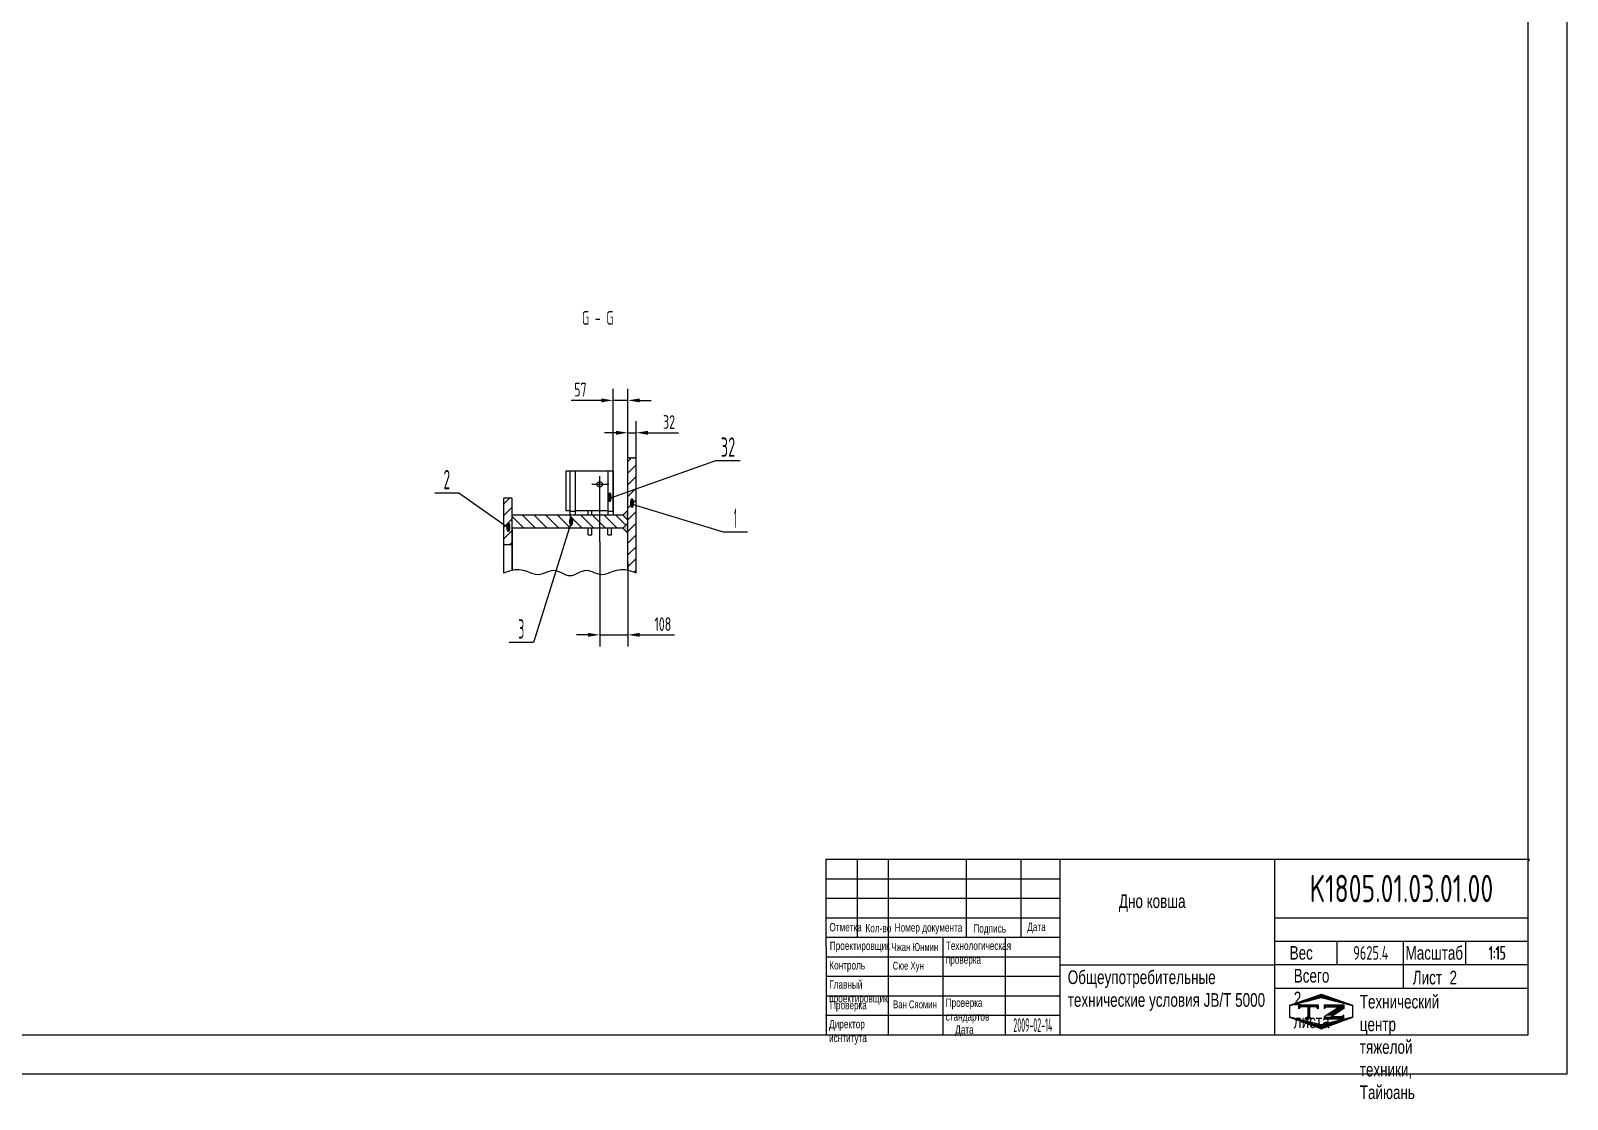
# Model space of a CAD drawing. Header units: millimetres. Extents: x 0 to 12943, y -98 to 8910.
# Drawn here: x 7035 to 12943, y -98 to 4011 of the extents above; entities that cross this region are included whole.
import ezdxf
from ezdxf.enums import TextEntityAlignment as Align

# ---------------------------------------------------------------- set-up
doc = ezdxf.new("R2010")
doc.units = ezdxf.units.MM
doc.header["$LTSCALE"] = 150
doc.linetypes.add('F', pattern=[0.75, 0.5, -0.25])
doc.linetypes.add('G', pattern=[2, 1.25, -0.25, 0.25, -0.25])
for name, color, linetype in [('01', 7, 'Continuous'), ('02', 1, 'Continuous'), ('04', 2, 'F'), ('05', 4, 'G'), ('08', 1, 'Continuous'), ('11', 3, 'Continuous'), ('THICK', 7, 'Continuous')]:
    doc.layers.add(name, color=color, linetype=linetype)
doc.styles.get("Standard").update_dxf_attribs({"font": 'isocp', "width": 0.707, "bigfont": 'intecad.shx'})
doc.dimstyles.new('INTE', dxfattribs={"dimscale": 15, "dimtxt": 3.5, "dimasz": 3, "dimexe": 3, "dimexo": 0, "dimgap": 1, "dimtad": 1, "dimdec": 3, "dimzin": 9, "dimdsep": 46, "dimtxsty": 'Standard', "dimcen": 0, "dimclrd": 1, "dimclre": 1, "dimclrt": 3, "dimaunit": 1, "dimadec": 0, "dimazin": 0, "dimtfac": 1, "dimtdec": 3, "dimtmove": 0, "dimatfit": 0, "dimfxl": 1, "dimarcsym": 0})

# ---------------------------------------------------------------- blocks, each defined once
blk = doc.blocks.new('*D49')
at = {"layer": '08', "color": 1, "lineweight": -2}
for p, q in [((9274.1, 2290.6), (9274.1, 2634.3)), ((9331.1, 2300), (9331.1, 2634.3)), ((9229.1, 2589.3), (9113.3, 2589.3)), ((9331.1, 2589.3), (9274.1, 2589.3)), ((9376.1, 2589.3), (9421.1, 2589.3))]:
    blk.add_line(p, q, dxfattribs=at)
at = {"layer": '08', "color": 1}
for points in [[(9229.1, 2596.8), (9229.1, 2581.8), (9274.1, 2589.3)], [(9376.1, 2596.8), (9376.1, 2581.8), (9331.1, 2589.3)]]:
    blk.add_solid(points, dxfattribs=at)
at = {"layer": 'Defpoints', "color": 0}
for p in [(9331.1, 2589.3), (9274.1, 2290.6), (9331.1, 2300)]:
    blk.add_point(p, dxfattribs=at)
at = {"layer": '08', "color": 3, "insert": (9148.7, 2630.6), "char_height": 52.5, "attachment_point": 5}
blk.add_mtext('57', dxfattribs=at)
blk = doc.blocks.new('*D50')
at = {"layer": '08', "color": 1, "lineweight": -2}
for p, q in [((9331.1, 2300), (9331.1, 2509.9)), ((9363.1, 2300), (9363.1, 2509.9)), ((9286.1, 2464.9), (9241.1, 2464.9)), ((9331.1, 2464.9), (9363.1, 2464.9)), ((9408.1, 2464.9), (9526.2, 2464.9))]:
    blk.add_line(p, q, dxfattribs=at)
at = {"layer": '08', "color": 1}
for points in [[(9286.1, 2472.4), (9286.1, 2457.4), (9331.1, 2464.9)], [(9408.1, 2472.4), (9408.1, 2457.4), (9363.1, 2464.9)]]:
    blk.add_solid(points, dxfattribs=at)
at = {"layer": 'Defpoints', "color": 0}
for p in [(9363.1, 2464.9), (9331.1, 2300), (9363.1, 2300)]:
    blk.add_point(p, dxfattribs=at)
at = {"layer": '08', "color": 3, "insert": (9489.6, 2506.1), "char_height": 52.5, "attachment_point": 5}
blk.add_mtext('32', dxfattribs=at)
blk = doc.blocks.new('*D51')
at = {"layer": '08', "color": 1, "lineweight": -2}
for p, q in [((9223.1, 2045), (9223.1, 1642.9)), ((9331.1, 1966), (9331.1, 1642.9)), ((9178.1, 1687.9), (9133.1, 1687.9)), ((9223.1, 1687.9), (9331.1, 1687.9)), ((9376.1, 1687.9), (9510.5, 1687.9))]:
    blk.add_line(p, q, dxfattribs=at)
at = {"layer": '08', "color": 1}
for points in [[(9178.1, 1695.4), (9178.1, 1680.4), (9223.1, 1687.9)], [(9376.1, 1695.4), (9376.1, 1680.4), (9331.1, 1687.9)]]:
    blk.add_solid(points, dxfattribs=at)
at = {"layer": 'Defpoints', "color": 0}
for p in [(9223.1, 2045), (9331.1, 1966), (9331.1, 1687.9)]:
    blk.add_point(p, dxfattribs=at)
at = {"layer": '08', "color": 3, "insert": (9465.8, 1729.1), "char_height": 52.5, "attachment_point": 5}
blk.add_mtext('108', dxfattribs=at)
blk = doc.blocks.new('*U84')
at = {"layer": '01'}
for points in [[(831, 10), (831, 584)], [(25, 10), (831, 10)]]:
    blk.add_lwpolyline(points, dxfattribs=at)
at = {"layer": '02'}
for points in [[(841, 0), (841, 594)], [(0, 0), (841, 0)]]:
    blk.add_lwpolyline(points, dxfattribs=at)
blk = doc.blocks.new('*X88')
at = {"color": 0}
for p, q in [((127.06, 7.8), (132.06, 7.8)), ((127.06, 7.5), (132.06, 7.5)), ((127.06, 7.2), (127.32, 7.2)), ((127.84, 5.4), (129.64, 5.4)), ((128.3, 5.7), (130.1, 5.7)), ((128.77, 6), (130.57, 6)), ((129.23, 6.3), (131.04, 6.3)), ((129.7, 6.6), (131.51, 6.6)), ((130.16, 6.9), (131.98, 6.9)), ((130.62, 7.2), (132.06, 7.2))]:
    blk.add_line(p, q, dxfattribs=at)
blk = doc.blocks.new('*X89')
at = {"color": 0}
for p, q in [((127.06, 4.8), (132.06, 4.8)), ((127.06, 4.5), (132.06, 4.5)), ((131.84, 5.1), (132.06, 5.1))]:
    blk.add_line(p, q, dxfattribs=at)
blk = doc.blocks.new('*X87')
at = {"color": 0}
for p, q in [((122.34, 4.5), (123.72, 4.5)), ((122.82, 4.8), (123.24, 4.8))]:
    blk.add_line(p, q, dxfattribs=at)
blk = doc.blocks.new('*X86')
at = {"color": 0}
for p, q in [((120.53, 7.8), (125.53, 7.8)), ((120.53, 7.5), (125.53, 7.5)), ((120.53, 7.2), (120.79, 7.2)), ((125.27, 7.2), (125.53, 7.2))]:
    blk.add_line(p, q, dxfattribs=at)
blk = doc.blocks.new('*X85')
at = {"color": 0}
for p, q in [((118.94, 8.1), (119.52, 8.1)), ((119.8, 8.4), (120.72, 8.4)), ((120.66, 8.7), (121.92, 8.7)), ((121.52, 9), (123.12, 9)), ((122.38, 9.3), (124.32, 9.3)), ((123.24, 9.6), (125.52, 9.6)), ((124.1, 9.9), (128.52, 9.9)), ((124.97, 10.2), (127.67, 10.2)), ((125.83, 10.5), (126.82, 10.5)), ((127.02, 9.6), (129.37, 9.6)), ((128.22, 9.3), (130.22, 9.3)), ((129.42, 9), (131.07, 9)), ((130.62, 8.7), (131.92, 8.7)), ((131.82, 8.4), (132.77, 8.4)), ((133.02, 8.1), (133.62, 8.1)), ((118.22, 7.8), (118.32, 7.8)), ((118.22, 7.5), (118.27, 7.5)), ((118.22, 7.2), (118.27, 7.2)), ((118.22, 6.9), (118.27, 6.9)), ((118.22, 6.6), (118.27, 6.6)), ((118.22, 6.3), (118.27, 6.3)), ((118.22, 6), (118.27, 6)), ((118.22, 5.7), (118.27, 5.7)), ((118.22, 5.4), (118.27, 5.4)), ((118.22, 5.1), (118.27, 5.1)), ((118.22, 4.8), (118.27, 4.8)), ((118.79, 4.5), (119.42, 4.5)), ((119.61, 4.2), (120.62, 4.2)), ((131.92, 4.2), (132.95, 4.2)), ((133.12, 4.5), (133.76, 4.5)), ((134.22, 7.8), (134.32, 7.8)), ((134.27, 7.5), (134.32, 7.5)), ((134.27, 7.2), (134.32, 7.2)), ((134.27, 6.9), (134.32, 6.9)), ((134.27, 6.6), (134.32, 6.6)), ((134.27, 6.3), (134.32, 6.3)), ((134.27, 6), (134.32, 6)), ((134.27, 5.7), (134.32, 5.7)), ((134.27, 5.4), (134.32, 5.4)), ((134.27, 5.1), (134.32, 5.1)), ((134.27, 4.8), (134.32, 4.8)), ((120.43, 3.9), (121.82, 3.9)), ((121.26, 3.6), (123.02, 3.6)), ((122.08, 3.3), (124.22, 3.3)), ((122.91, 3), (125.42, 3)), ((123.73, 2.7), (128.89, 2.7)), ((124.55, 2.4), (128.07, 2.4)), ((125.38, 2.1), (127.26, 2.1)), ((126.2, 1.8), (126.45, 1.8)), ((127.12, 3), (129.7, 3)), ((128.32, 3.3), (130.51, 3.3)), ((129.52, 3.6), (131.32, 3.6)), ((130.72, 3.9), (132.14, 3.9))]:
    blk.add_line(p, q, dxfattribs=at)

msp = doc.modelspace()

# ---------------------------------------------------------------- hatches: boundary and pattern name
at = {"layer": '02'}
h = msp.add_hatch(dxfattribs=at)
h.set_pattern_fill('ANSI31', color=256, scale=10, style=0)
h.set_pattern_definition([(45, (3143.31, -8907.563), (-22.45064, 22.45064), [])])
h.paths.add_polyline_path([(8886.1118, 2213.3432), (8854.1118, 2213.3432), (8854.1118, 2033.3432), (8886.1118, 2033.3432)])
h.paths.add_polyline_path([(9363.1118, 2368.5119), (9361.7022, 2369.0625), (9360.4607, 2369.3169), (9359.3676, 2369.3387), (9358.4034, 2369.1919), (9357.5486, 2368.94), (9356.7836, 2368.6469), (9355.6619, 2368.2099), (9354.58, 2368.1201), (9353.5402, 2368.3955), (9352.6293, 2368.7637), (9352.117, 2368.9569), (9351.6124, 2369.0975), (9351.1118, 2369.1519), (9350.6118, 2369.0969), (9350.1118, 2368.9519), (9349.6118, 2368.7469), (9349.1118, 2368.5119), (9348.2784, 2368.1202), (9347.3368, 2367.8471), (9346.4118, 2367.9489), (9345.6118, 2368.2769), (9345.1118, 2368.5119), (9344.6118, 2368.7469), (9344.1118, 2368.9519), (9343.6118, 2369.0969), (9343.1118, 2369.1519), (9342.6111, 2369.0975), (9342.1065, 2368.9569), (9341.5942, 2368.7637), (9340.6833, 2368.3955), (9339.6435, 2368.1201), (9338.5616, 2368.2099), (9337.4399, 2368.6469), (9336.6749, 2368.94), (9335.8201, 2369.1919), (9334.8559, 2369.3387), (9333.7628, 2369.3169), (9332.5213, 2369.0625), (9331.1118, 2368.5119), (9331.1118, 1936.5159), (9340.6918, 1934.553), (9363.1118, 1925.7947), (9363.1118, 1970.8432)])
h = msp.add_hatch(dxfattribs=at)
h.set_pattern_fill('ANSI31', color=256, scale=10, angle=90, style=0)
h.set_pattern_definition([(135, (3143.31, -8907.563), (-22.45064, -22.45064), [])])
h.paths.add_polyline_path([(9267.6118, 2098.3432), (9312.1118, 2098.3432), (9331.1118, 2117.3432), (9331.1118, 2129.3432), (9312.1118, 2148.3432), (9267.6118, 2148.3432), (9254.1118, 2148.3432), (9223.1118, 2148.3432), (9223.1118, 2098.3432)])
h.paths.add_polyline_path([(9192.6118, 2098.3432), (9223.1118, 2098.3432), (9223.1118, 2148.3432), (9192.6118, 2148.3432), (8886.1118, 2148.3432), (8886.1118, 2098.3432)])
at = {"layer": '02', "linetype": 'Continuous'}
h = msp.add_hatch(color=1, dxfattribs=at)
h.paths.add_polyline_path([(9331.1118, 2079.3432), (9312.1118, 2098.3432), (9331.1118, 2098.3432)])
h.paths.add_polyline_path([(9331.1118, 2098.3432), (9312.1118, 2098.3432), (9331.1118, 2117.3432)])
h.paths.add_polyline_path([(9331.1118, 2129.3432), (9312.1118, 2148.3432), (9331.1118, 2148.3432)])
h.paths.add_polyline_path([(9312.1118, 2148.3432), (9331.1118, 2167.3432), (9331.1118, 2148.3432)])

# ---------------------------------------------------------------- linework, layer by layer
at = {"layer": '01', "color": 7, "linetype": 'Continuous'}
for p, q in [((9331.1118, 1936.5159), (9331.1118, 2368.5119)), ((9363.1118, 1970.8432), (9363.1118, 2368.5119)), ((9274.1118, 2317.3432), (9093.1118, 2317.3432)), ((9093.1118, 2317.3432), (9093.1118, 2166.3432)), ((9108.1118, 2317.3432), (9108.1118, 2148.3432)), ((9128.1118, 2317.3432), (9108.1118, 2317.3432)), ((9128.1118, 2317.3432), (9128.1118, 2148.3432)), ((9128.1118, 2317.3432), (9128.1118, 2148.3432)), ((9254.1118, 2317.3432), (9254.1118, 2148.3432)), ((9274.1118, 2317.3432), (9254.1118, 2317.3432)), ((9274.1118, 2166.3432), (9274.1118, 2317.3432)), ((9274.1118, 2317.3432), (9274.1118, 2148.3432)), ((8854.1118, 1925.7947), (8854.1118, 2213.3432)), ((8886.1118, 2213.3432), (8854.1118, 2213.3432)), ((8886.1118, 2033.3432), (8886.1118, 2213.3432)), ((9192.6118, 2148.3432), (8886.1118, 2148.3432)), ((9093.1118, 2166.3432), (9108.1118, 2166.3432)), ((9128.1118, 2161.5185), (9108.1118, 2161.5185)), ((9128.1118, 2148.3432), (9108.1118, 2148.3432)), ((9128.1118, 2166.3432), (9254.1118, 2166.3432)), ((9178.6118, 2148.3432), (9178.6118, 2166.3432)), ((9192.6118, 2148.3432), (9192.6118, 2166.3432)), ((9254.1118, 2148.3432), (9192.6118, 2148.3432)), ((9274.1118, 2161.5185), (9254.1118, 2161.5185)), ((9274.1118, 2148.3432), (9254.1118, 2148.3432)), ((9312.1118, 2148.3432), (9267.6118, 2148.3432)), ((8886.1118, 2098.3432), (8886.1118, 1936.5159)), ((9192.6118, 2098.3432), (8886.1118, 2098.3432)), ((9128.1118, 2098.3432), (9108.1118, 2098.3432)), ((9178.6118, 2072.3432), (9178.6118, 2098.3432)), ((9178.6118, 2072.3432), (9192.6118, 2072.3432)), ((9192.6118, 2072.3432), (9192.6118, 2098.3432)), ((9267.6118, 2098.3432), (9192.6118, 2098.3432)), ((9253.6118, 2072.3432), (9253.6118, 2098.3432)), ((9253.6118, 2072.3432), (9267.6118, 2072.3432)), ((9267.6118, 2072.3432), (9267.6118, 2098.3432)), ((9312.1118, 2098.3432), (9267.6118, 2098.3432)), ((8886.1118, 2033.3432), (8854.1118, 2033.3432)), ((8886.1118, 1936.5159), (8886.1118, 2033.3432))]:
    msp.add_line(p, q, dxfattribs=at)
at = {"layer": '01'}
for p, q in [((9312.1118, 2148.3432), (9331.1118, 2167.3432)), ((9312.1118, 2148.3432), (9331.1118, 2129.3432)), ((9312.1118, 2098.3432), (9331.1118, 2117.3432)), ((9312.1118, 2098.3432), (9331.1118, 2079.3432)), ((9363.1118, 1925.7947), (9363.1118, 1970.8432))]:
    msp.add_line(p, q, dxfattribs=at)
at = {"layer": '01', "color": 7, "linetype": 'Continuous'}
msp.add_circle((9223.1118, 2266.3432), 10.5, dxfattribs=at)
at = {"layer": '01'}
for p in [(12793.3417, 825), (12793.3417, 823.3125), (12793.3417, 821.7937), (12793.3417, 821.525), (12795.2998, 825), (12795.2998, 823.8), (12795.2998, 822.099), (12795.2998, 820.568), (12795.2998, 820.2972)]:
    msp.add_point(p, dxfattribs=at)
at = {"layer": '02'}
for p, q in [((9261.5218, 2213.1859), (9669.6793, 2357.6997)), ((9669.6793, 2357.6997), (9762.6793, 2357.6997)), ((8681.4235, 2232.9648), (8588.4235, 2232.9648)), ((8871.6862, 2097.9827), (8681.4235, 2232.9648)), ((9347.1118, 2190.4774), (9698.1236, 2084.0563)), ((9113.1197, 2120.7335), (8967.7616, 1658.4612)), ((9698.1236, 2084.0563), (9791.1236, 2084.0563)), ((8967.7616, 1658.4612), (8874.7616, 1658.4612))]:
    msp.add_line(p, q, dxfattribs=at)
for points in [[(9331.1118, 2368.5119), (9332.5213, 2369.0625), (9333.7628, 2369.3169), (9334.8559, 2369.3387), (9335.8201, 2369.1919), (9336.6749, 2368.94), (9337.4399, 2368.6469), (9338.1345, 2368.3762), (9338.7784, 2368.1919), (9339.3884, 2368.1412), (9339.9711, 2368.2069), (9340.5304, 2368.355), (9341.0701, 2368.5519), (9341.5942, 2368.7637), (9342.1065, 2368.9569), (9342.6111, 2369.0975), (9343.1118, 2369.1519), (9343.6118, 2369.0969), (9344.1118, 2368.9519), (9344.6118, 2368.7469), (9345.1118, 2368.5119), (9345.6118, 2368.2769), (9346.1118, 2368.0719), (9346.6118, 2367.9269), (9347.1118, 2367.8719), (9347.6118, 2367.9269), (9348.1118, 2368.0719), (9348.6118, 2368.2769), (9349.1118, 2368.5119), (9349.6118, 2368.7469), (9350.1118, 2368.9519), (9350.6118, 2369.0969), (9351.1118, 2369.1519), (9351.6124, 2369.0975), (9352.117, 2368.9569), (9352.6293, 2368.7637), (9353.1534, 2368.5519), (9353.6931, 2368.355), (9354.2524, 2368.2069), (9354.8351, 2368.1412), (9355.4451, 2368.1919), (9356.089, 2368.3762), (9356.7836, 2368.6469), (9357.5486, 2368.94), (9358.4034, 2369.1919), (9359.3676, 2369.3387), (9360.4607, 2369.3169), (9361.7022, 2369.0625), (9363.1118, 2368.5119)], [(8854.1118, 1925.7947), (8876.5317, 1934.553), (8896.2799, 1938.5992), (8913.667, 1938.9471), (8929.0037, 1936.6109), (8942.6006, 1932.6045), (8954.7685, 1927.942), (8965.8179, 1923.6374), (8976.0597, 1920.7047), (8985.7629, 1919.8994), (8995.0312, 1920.9432), (9003.9267, 1923.2994), (9012.5115, 1926.4309), (9020.8478, 1929.801), (9028.9977, 1932.8729), (9037.0233, 1935.1098), (9044.9868, 1935.9747), (9052.9399, 1935.0998), (9060.893, 1932.7934), (9068.8461, 1929.5326), (9076.7993, 1925.7947), (9084.7524, 1922.0567), (9092.7055, 1918.7959), (9100.6586, 1916.4895), (9108.6118, 1915.6147), (9116.5649, 1916.4895), (9124.518, 1918.7959), (9132.4711, 1922.0567), (9140.4243, 1925.7947), (9148.3774, 1929.5326), (9156.3305, 1932.7934), (9164.2836, 1935.0998), (9172.2368, 1935.9747), (9180.2002, 1935.1098), (9188.2258, 1932.8729), (9196.3757, 1929.801), (9204.712, 1926.4309), (9213.2968, 1923.2994), (9222.1923, 1920.9432), (9231.4606, 1919.8994), (9241.1638, 1920.7047), (9251.4056, 1923.6374), (9262.455, 1927.942), (9274.6229, 1932.6045), (9288.2198, 1936.6109), (9303.5565, 1938.9471), (9320.9436, 1938.5992), (9340.6918, 1934.553), (9363.1118, 1925.7947)], [(0, 0), (8410, 0)]]:
    msp.add_lwpolyline(points, dxfattribs=at)
at = {"layer": '05', "color": 4, "linetype": 'G'}
for p, q in [((9257.7122, 2266.3432), (9193.0259, 2266.3432)), ((9257.7122, 2266.3432), (9193.0259, 2266.3432)), ((9223.1118, 2226.767), (9223.1118, 2298.1374)), ((9223.1118, 2226.767), (9223.1118, 2298.1374)), ((9223.1118, 2045.0328), (9223.1118, 2228.606))]:
    msp.add_line(p, q, dxfattribs=at)
at = {"layer": 'THICK'}
for p, q in [((10091.8362, 824.8646), (10093.8834, 150)), ((10091.8362, 824.8646), (12793.3417, 824.8646)), ((10213.8205, 824.5391), (10213.8205, 824.8646)), ((10213.8593, 524.9248), (10213.8593, 824.8646)), ((10333.8353, 150), (10333.8353, 824.8646)), ((10633.7751, 524.9248), (10633.7751, 824.8646)), ((10843.7329, 524.9248), (10843.7329, 824.8646)), ((10993.7028, 150), (10993.7028, 824.8646)), ((11818.5373, 150), (11818.5373, 824.8646)), ((12793.3417, 150), (12793.3417, 824.8646)), ((10093.8834, 599.9097), (10993.7028, 599.9097)), ((11818.5373, 599.9097), (12793.3417, 599.9097)), ((10093.8834, 524.9248), (10993.7028, 524.9248)), ((10543.7931, 150), (10543.7931, 524.9248)), ((10783.745, 150), (10783.745, 524.9248)), ((11818.5373, 509.9278), (12793.3417, 509.9278)), ((12058.4892, 419.9458), (12058.4892, 509.9278)), ((12313.438, 329.9639), (12313.438, 509.9278)), ((12553.3899, 419.9458), (12553.3899, 509.9278)), ((10993.7028, 418.6458), (11818.5373, 418.6458)), ((11818.5373, 419.9458), (12793.3417, 419.9458)), ((11818.5373, 329.9639), (12793.3417, 329.9639)), ((10093.8834, 150), (12793.3417, 150))]:
    msp.add_line(p, q, dxfattribs=at)
at = {"layer": 'THICK', "color": 3}
for p, q in [((10093.8834, 749.8796), (10993.7028, 749.8796)), ((10093.8834, 674.8947), (10993.7028, 674.8947)), ((10093.8834, 449.9398), (10993.7028, 449.9398)), ((10093.8834, 374.9549), (10993.7028, 374.9549)), ((10093.8834, 299.9699), (10993.7028, 299.9699)), ((11876.3069, 264.0684), (11997.8581, 306.4046)), ((11997.8581, 306.4046), (12117.8307, 264.0684)), ((11876.3069, 216.9213), (11876.3069, 264.0684)), ((11877.0962, 263.115), (11997.0721, 293.1089)), ((11877.0962, 218.124), (11877.0962, 263.115)), ((11910.9741, 250.4696), (11910.9741, 265.4666)), ((11910.9741, 265.4666), (11985.9591, 265.4666)), ((11918.4726, 257.9681), (11910.9741, 250.4696)), ((11978.4606, 257.9681), (11918.4726, 257.9681)), ((11945.1851, 258.0397), (11945.1851, 216.9062)), ((11948.4656, 258.0397), (11948.4656, 216.9062)), ((11952.2147, 258.0397), (11952.2147, 216.9062)), ((11985.9591, 250.4696), (11978.4606, 257.9681)), ((11985.9591, 265.4666), (11985.9591, 250.4696)), ((11997.0721, 293.1089), (12117.048, 263.115)), ((12008.9205, 265.4666), (12008.9205, 250.4696)), ((12008.9205, 265.4666), (12083.9055, 265.4666)), ((12008.9205, 250.4696), (12016.419, 257.9681)), ((12067.9696, 257.9681), (12008.9205, 219.7627)), ((12016.419, 257.9681), (12067.9696, 257.9681)), ((12083.9034, 250.6128), (12045.4877, 226.0267)), ((12083.9055, 265.4666), (12083.9055, 250.4696)), ((12117.048, 263.115), (12117.048, 218.124)), ((12117.8307, 264.0684), (12117.8307, 216.9213)), ((10093.8834, 224.985), (10993.7028, 224.985)), ((11997.8581, 172.6607), (11876.3069, 216.9213)), ((11997.0721, 188.13), (11877.0962, 218.124)), ((11948.4656, 220.334), (11933.9376, 211.1932)), ((11933.9376, 211.1932), (11948.4656, 211.1932)), ((11948.4656, 220.334), (11962.9935, 211.1932)), ((11962.9935, 211.1932), (11948.4656, 211.1932)), ((12117.048, 218.124), (11997.0721, 188.13)), ((12117.8307, 216.9213), (11997.8581, 172.6607)), ((12008.9205, 219.7627), (12008.9205, 211.1932)), ((12008.9205, 211.1932), (12083.9034, 211.1932)), ((12045.4877, 226.0267), (12034.0267, 218.6917)), ((12076.4049, 218.6917), (12034.0267, 218.6917)), ((12083.9034, 226.1902), (12076.4049, 218.6917)), ((12083.9034, 211.1932), (12083.9034, 226.1902))]:
    msp.add_line(p, q, dxfattribs=at)
for p in [(10093.8834, 224.985), (10093.8834, 150)]:
    msp.add_point(p, dxfattribs=at)

# ---------------------------------------------------------------- block references
at = {"layer": '05', "xscale": 15, "yscale": 15, "zscale": 15}
msp.add_blockref('*U84', (328.3417, 0), dxfattribs=at)
at = {"layer": 'THICK', "color": 3, "xscale": 14.99699053349104, "yscale": 14.99699053348763, "zscale": 14.99699053348713}
for name in ['*X85', '*X86', '*X88', '*X87', '*X89']:
    msp.add_blockref(name, (10103.3683, 146.3359), dxfattribs=at)

# ---------------------------------------------------------------- texts
at = {"char_height": 29.925, "attachment_point": 1}
for s, insert in [('{\\fArial|b0|i0|c204|p34;\\C3;Чжан Юнмин}', (10344.7123, 502.6255)), ('{\\fArial|b0|i0|c204|p34;\\C3;Сюе Хун}', (10349.8333, 430.6822))]:
    msp.add_mtext(s, dxfattribs=dict(at, insert=insert))
at = {"layer": '01', "attachment_point": 1}
for s, insert, char_height in [('{\\fArial|b0|i0|c204|p34;Отметка}', (10106.13, 579.9297), 31.97738), ('{\\fArial|b0|i0|c204|p34;Кол-во}', (10244.8059, 576.2512), 31.97738), ('{\\fArial|b0|i0|c204|p34;Номер документа}', (10357.1352, 578.7118), 31.97738), ('{\\fArial|b0|i0|c204|p34;Подпись}', (10659.6062, 575.0251), 31.97738), ('{\\fArial|b0|i0|c204|p34;Дата}', (10867.0064, 581.1559), 31.97738), ('{\\fArial|b0|i0|c204|p34;Проектировщик}', (10107.5372, 508.5015), 31.97738), ('{\\fArial|b0|i0|c204|p34;Технологическая\\Pпроверка}', (10553.6172, 508.742), 31.97738), ('{\\fArial|b0|i0|c204|p34;Вес}', (11876.1419, 491.306), 52.22972), ('{\\fArial|b0|i0|c204|p34;Контроль}', (10105.7005, 433.18), 31.97738), ('{\\fArial|b0|i0|c204|p34;Главный\\Pпроектировщик}', (10105.4174, 359.5785), 31.97738), ('{\\fArial|b0|i0|c204|p34;Общеупотребительные\\Pтехнические условия \\fArial|b0|i0|c0|p34;JB/T 5000}', (11022.5567, 397.7239), 52.5), ('{\\fArial|b0|i0|c204|p34;Лист \\fArial|b0|i0|c0|p34; 2}', (12349.1627, 396.3128), 52.5), ('{\\fArial|b0|i0|c204|p34;Проверка}', (10108.5425, 280.0497), 31.97738), ('{\\fArial|b0|i0|c204|p34;Проверка\\Pстандартов}', (10553.311, 289.5504), 31.97738), ('{\\fArial|b0|i0|c204|p34;Директор\\Pиснтитута}', (10104.9255, 207.3954), 31.97738), ('{\\fArial|b0|i0|c204|p34;Дата}', (10589.6426, 186.0219), 31.97738)]:
    msp.add_mtext(s, dxfattribs=dict(at, insert=insert, char_height=char_height))
for s, insert, char_height, width in [('{\\fArial|b0|i0|c204|p34;Всего  2 листа}', (11891.6399, 403.3455), 52.5, 1.407752), ('{\\fArial|b0|i0|c204|p34;Технический центр\\Pтяжелой техники, Тайюань}', (12145.6866, 303.458), 52.22972, 2.454439)]:
    msp.add_mtext(s, dxfattribs=dict(at, insert=insert, char_height=char_height, width=width))
at = {"layer": '02', "width": 0.605172}
for p, p2 in [((9252.5218, 2198.1859), (9270.5218, 2198.1859)), ((9338.1118, 2175.4774), (9356.1118, 2175.4774)), ((9104.1197, 2105.7335), (9122.1197, 2105.7335)), ((8862.6862, 2082.9827), (8880.6862, 2082.9827))]:
    msp.add_text('●', height=30, dxfattribs=at).set_placement(p, p2, align=Align.FIT)
at = {"layer": '04', "insert": (11219.1645, 690.0627), "char_height": 52.5, "attachment_point": 1}
msp.add_mtext('{\\fArial|b0|i0|c204|p34;\\C3;Дно ковша}', dxfattribs=at)
at = {"layer": '05', "attachment_point": 1}
for s, insert, char_height in [('{\\fArial|b0|i0|c204|p34;\\C0;Масштаб}', (12321.684, 491.0589), 52.250621), ('{\\fArial|b0|i0|c204|p34;\\C3;Ван Сяомин}', (10351.0811, 281.9865), 30)]:
    msp.add_mtext(s, dxfattribs=dict(at, insert=insert, char_height=char_height))
at = {"layer": '11'}
for s, height, width, p, p2 in [('32', 74.24621, 0.573679, (9688.2793, 2372.6997), (9744.0793, 2372.6997)), ('2', 74.2462, 0.562593, (8622.1823, 2247.9648), (8647.6647, 2247.9648)), ('1', 74.2462, 0.404, (9739.3744, 2099.0563), (9749.8728, 2099.0563)), ('3', 74.2462, 0.527686, (8909.676, 1673.4612), (8932.8471, 1673.4612)), ('K1805.01.03.01.00', 105, 0.696017, (11953.0106, 660), (12658.6728, 660)), ('9625.4', 52.5, 0.68589, (12120.2196, 438.75), (12255.3801, 438.75)), ('1:15', 52.5, 0.650931, (12641.0231, 438.75), (12705.6603, 438.75)), ('1:15', 52.5, 0.650931, (12642.9812, 438.75), (12707.6184, 438.75)), ('2009-02-14', 52.5, 0.423061, (10813.3417, 161.25), (10963.3417, 161.25))]:
    msp.add_text(s, height=height, dxfattribs=dict(at, width=width)).set_placement(p, p2, align=Align.FIT)
at = {"layer": '11', "color": 3, "linetype": 'Continuous', "insert": (9154.5938, 2932.6959), "char_height": 52.5, "attachment_point": 1}
msp.add_mtext('G - G', dxfattribs=at)

# ---------------------------------------------------------------- dimensions: what is measured, and where the dimension line sits
at = {"layer": '08'}
for base, p1, p2, picture, middle in [((9331.1118, 2589.3404), (9274.1118, 2290.6463), (9331.1118, 2300.0244), '*D49', (9148.6971, 2589.3404)), ((9363.1118, 2464.8678), (9331.1118, 2300.0244), (9363.1118, 2300.0244), '*D50', (9489.641, 2464.8678))]:
    dim = msp.add_linear_dim(base=base, p1=p1, p2=p2, dimstyle='INTE', dxfattribs=at)
    dim.commit()
    dim.dimension.update_dxf_attribs({"geometry": picture, "text_midpoint": middle, "dimtype": 160})
dim = msp.add_linear_dim(base=(9331.1118, 1687.8732), p1=(9223.1118, 2045.0328), p2=(9331.1118, 1965.9785), dimstyle='INTE', dxfattribs=at)
dim.commit()
dim.dimension.update_dxf_attribs({"geometry": '*D51', "text_midpoint": (9465.8058, 1729.1232)})

doc.saveas('drawing.dxf')
